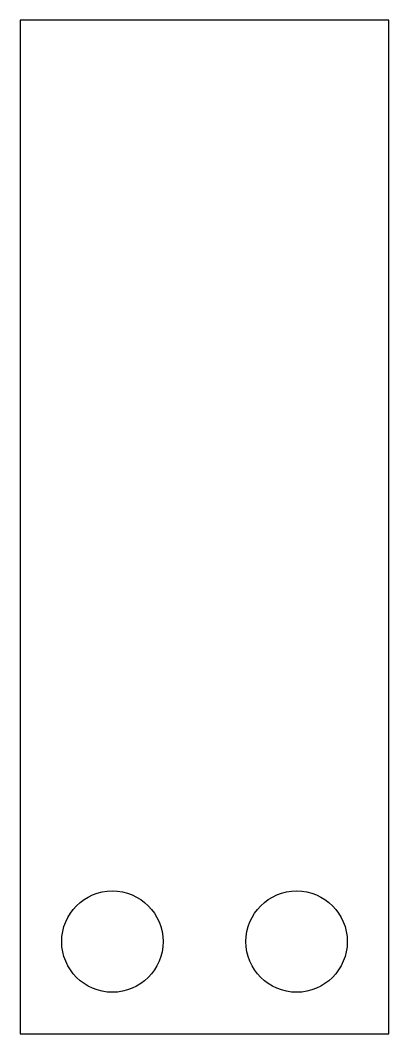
# Model space of a CAD drawing. Header units: millimetres. Extents: x -4 to 4, y 15.7 to 37.7.
import ezdxf

# ---------------------------------------------------------------- set-up
doc = ezdxf.new("R2010")
doc.units = ezdxf.units.MM
doc.layers.get('0').update_dxf_attribs({"linetype": 'CONTINUOUS'})

msp = doc.modelspace()

# ---------------------------------------------------------------- linework, layer by layer
msp.add_lwpolyline([(-4, 37.7), (-4, 15.7), (4, 15.7), (4, 37.7)], close=True)
for centre in [(-2, 17.7), (2, 17.7)]:
    msp.add_circle(centre, 1.1)

doc.saveas('drawing.dxf')
